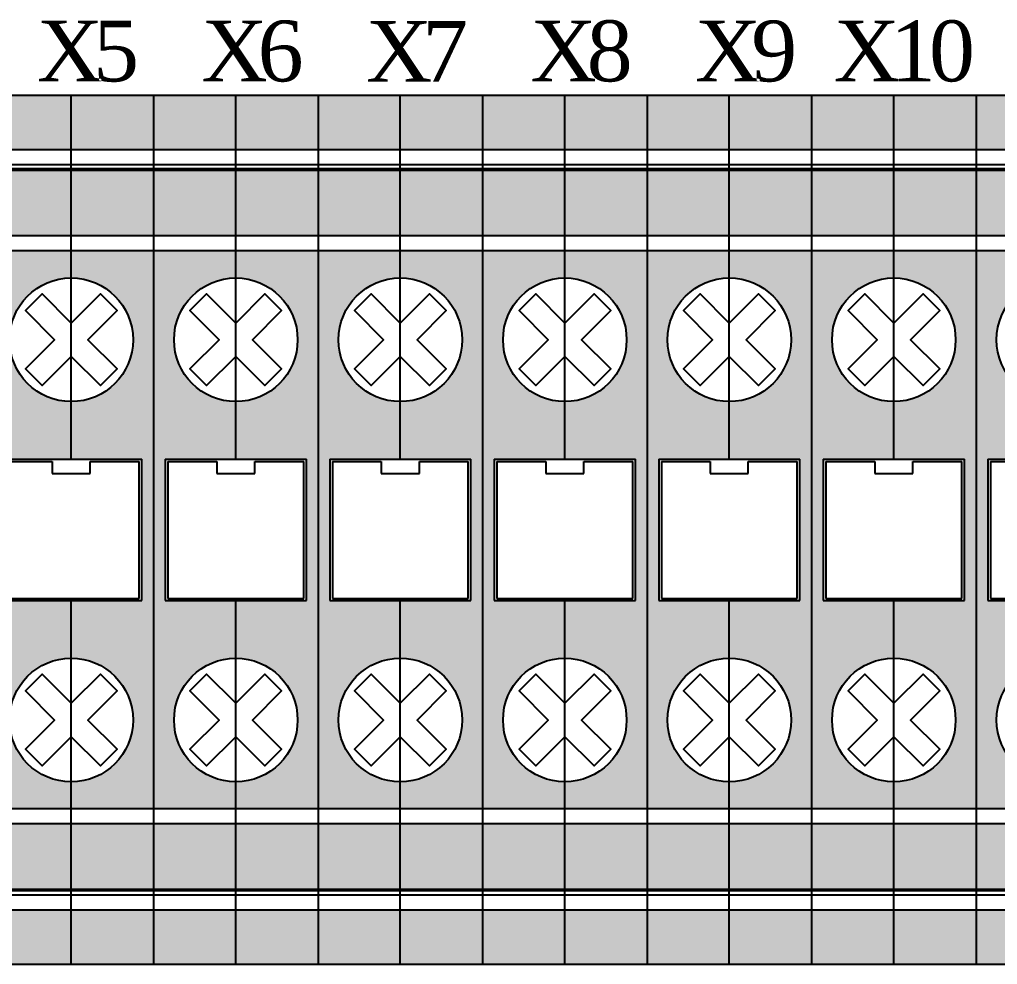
# Model space of a CAD drawing. Header units: millimetres. Extents: x 691 to 18605, y 670 to 10026.
# Drawn here: x 4227.9 to 4402.8, y 3952.3 to 4121.2 of the extents above; entities that cross this region are included whole.
import ezdxf

# ---------------------------------------------------------------- set-up
doc = ezdxf.new("R2010")
doc.units = ezdxf.units.MM
doc.layers.add('CO_TEXTO', color=7, linetype='Continuous')
doc.styles.add('ROMANS', font='romans')

# ---------------------------------------------------------------- blocks, each defined once
blk = doc.blocks.new('BORNERA TIERRA')
at = {"true_color": 0x636466}
h = blk.add_hatch(color=251, dxfattribs=at)
h.dxf.hatch_style = 1
h.paths.add_polyline_path([(0, -30.69), (-4.29, -30.69), (-4.29, -22.11), (0, -22.11), (0, -18.606, -0.414214), (-3.756, -14.85, -0.414214), (0, -11.094), (0, -9.451), (-5, -9.451), (-5, -43.349), (0, -43.349), (0, -41.706, -0.414214), (-3.756, -37.95, -0.414214), (0, -34.194)])
h.paths.add_polyline_path([(0, -4.558), (-5, -4.558), (-5, -8.539), (0, -8.539)])
h.paths.add_polyline_path([(0, 0), (-5, 0), (-5, -3.3), (0, -3.3)])
h.paths.add_polyline_path([(0, -44.261), (-5, -44.261), (-5, -48.242), (0, -48.242)])
h.paths.add_polyline_path([(0, -49.5), (-5, -49.5), (-5, -52.8), (0, -52.8)])
h = blk.add_hatch(color=251, dxfattribs=at)
h.dxf.hatch_style = 1
h.paths.add_polyline_path([(5, 0), (0, 0), (0, -3.3), (5, -3.3)])
h.paths.add_polyline_path([(5, -4.558), (0, -4.558), (0, -8.539), (5, -8.539)])
h.paths.add_polyline_path([(5, -9.451), (0, -9.451), (0, -11.094, -0.414214), (3.756, -14.85, -0.414214), (0, -18.606), (0, -22.11), (4.29, -22.11), (4.29, -30.69), (0, -30.69), (0, -34.194, -0.414214), (3.756, -37.95, -0.414214), (0, -41.706), (0, -43.349), (5, -43.349)])
h.paths.add_polyline_path([(5, -44.261), (0, -44.261), (0, -48.242), (5, -48.242)])
h.paths.add_polyline_path([(5, -49.5), (0, -49.5), (0, -52.8), (5, -52.8)])
at = {"color": 250, "linetype": 'Continuous'}
for p, q in [((-5, 0), (-5, -52.8)), ((5, 0), (-5, 0)), ((5, 0), (5, -52.8)), ((5, -52.8), (-5, -52.8))]:
    blk.add_line(p, q, dxfattribs=at)
at = {"color": 114, "linetype": 'Continuous', "true_color": 0x139b48}
for p, q in [((5, -3.3), (-5, -3.3)), ((5, -8.539), (-5, -8.539)), ((5, -44.261), (-5, -44.261)), ((5, -49.5), (-5, -49.5))]:
    blk.add_line(p, q, dxfattribs=at)
at = {"color": 253, "linetype": 'Continuous'}
for p, q in [((5, -4.212), (-5, -4.212)), ((5, -4.465), (-5, -4.465)), ((5, -4.558), (-5, -4.558)), ((-4.125, -22.242), (-1.155, -22.242)), ((-4.125, -22.242), (-4.125, -30.558)), ((-1.155, -22.242), (-1.155, -22.968)), ((1.155, -22.968), (1.155, -22.242)), ((1.155, -22.242), (4.125, -22.242)), ((4.125, -30.558), (4.125, -22.242)), ((-1.155, -22.968), (1.155, -22.968)), ((-4.125, -30.558), (4.125, -30.558)), ((5, -48.242), (-5, -48.242)), ((5, -48.335), (-5, -48.335)), ((5, -48.588), (-5, -48.588))]:
    blk.add_line(p, q, dxfattribs=at)
at = {"color": 3, "linetype": 'Continuous'}
for p, q in [((5, -9.451), (-5, -9.451)), ((-4.29, -22.11), (4.29, -22.11)), ((-4.29, -22.11), (-4.29, -30.69)), ((4.29, -30.69), (4.29, -22.11)), ((-4.29, -30.69), (4.29, -30.69)), ((5, -43.349), (-5, -43.349))]:
    blk.add_line(p, q, dxfattribs=at)
at = {"color": 250, "linetype": 'Continuous'}
for points in [[(0, -22.11), (0, 0)], [(0, -52.8), (0, -30.558)]]:
    blk.add_lwpolyline(points, dxfattribs=at)
for points in [[(0, -13.836), (-1.773, -12.063), (-2.787, -13.077), (-1.014, -14.85), (-2.787, -16.623), (-1.773, -17.637), (0, -15.864), (1.773, -17.637), (2.787, -16.623), (1.014, -14.85), (2.787, -13.077), (1.773, -12.063)], [(0, -36.936), (-1.773, -35.163), (-2.787, -36.177), (-1.014, -37.95), (-2.787, -39.723), (-1.773, -40.737), (0, -38.964), (1.773, -40.737), (2.787, -39.723), (1.014, -37.95), (2.787, -36.177), (1.773, -35.163)]]:
    blk.add_lwpolyline(points, close=True)
at = {"color": 253, "linetype": 'Continuous'}
for centre in [(0, -14.85), (0, -37.95)]:
    blk.add_circle(centre, 3.756, dxfattribs=at)

msp = doc.modelspace()

# ---------------------------------------------------------------- block references
at = {"color": 0, "xscale": 2.941853874870019, "yscale": 2.941853874870019, "zscale": 2.941853874870019}
for p in [(4237.15, 4107.62), (4266.57, 4107.62), (4295.99, 4107.62), (4325.41, 4107.62), (4354.82, 4107.62), (4384.24, 4107.62), (4413.66, 4107.62)]:
    msp.add_blockref('BORNERA TIERRA', p, dxfattribs=at)

# ---------------------------------------------------------------- texts
at = {"layer": 'CO_TEXTO', "color": 0, "lineweight": 13, "char_height": 10.8683, "attachment_point": 4, "rotation": 0, "style": 'ROMANS'}
for s, insert in [('\\A1;{\\fRomantic|b0|i0|c2|p2;\\T0.85;X5}', (4230.99, 4115.48)), ('\\A1;{\\fRomantic|b0|i0|c2|p2;\\T0.85;X6}', (4260.41, 4115.48)), ('\\A1;{\\fRomantic|b0|i0|c2|p2;\\T0.85;X7}', (4289.83, 4115.48)), ('\\A1;{\\fRomantic|b0|i0|c2|p2;\\T0.85;X8}', (4319.25, 4115.48)), ('\\A1;{\\fRomantic|b0|i0|c2|p2;\\T0.85;X9}', (4348.67, 4115.48)), ('\\A1;{\\fRomantic|b0|i0|c2|p2;\\T0.85;X10}', (4373.48, 4115.48))]:
    msp.add_mtext(s, dxfattribs=dict(at, insert=insert))

doc.saveas('drawing.dxf')
